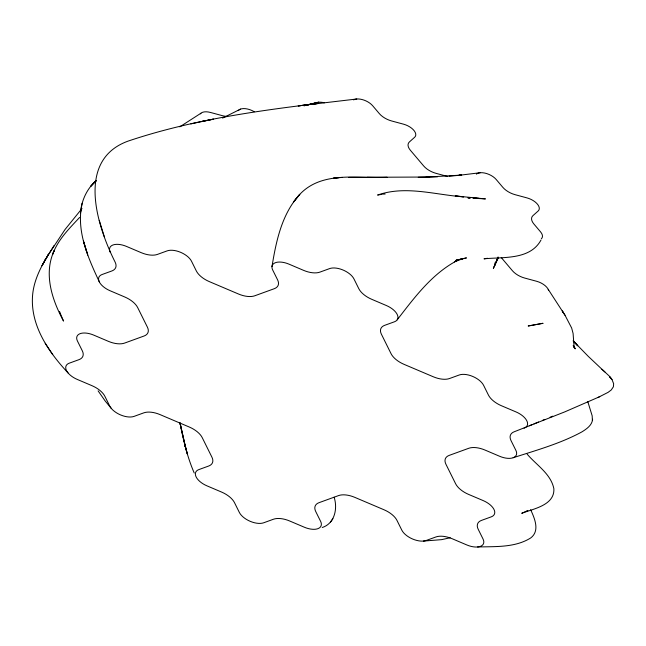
<?xml version="1.0" encoding="UTF-8"?>
<svg xmlns="http://www.w3.org/2000/svg" width="646" height="646" viewBox="0 0 646 646"><rect width="100%" height="100%" fill="white"/><g stroke="black" fill="none" stroke-linecap="round" stroke-linejoin="round"><path stroke-width="0.97" d="M271.982 266.62C276.141 241.12 281.785 213.979 299.809 194.325C322.306 170.536 358.328 178.676 387.22 177.351L348.808 177.416M80.887 210.628C78.077 235.669 89.043 259.765 99.339 281.906M82.123 203.312L80.459 213.156C81.404 200.801 86.709 188.858 96.165 180.694L90.811 186.226L96.238 180.605M592.39 420.53L592.172 415.83L587.755 401.505L587.836 402.054M592.608 419.246C592.116 425.286 586.431 429.097 581.731 431.988C560.163 443.657 536.35 450.254 513.134 457.739M495.272 262.284L494.335 266.515L498.034 256.995M497.759 257.794L493.358 268.437L498.55 257.31M322.241 527.507C334.798 523.478 337.818 508.45 334.103 497.186M540.993 240.037C530.083 260.185 503.097 256.858 483.991 258.836L487.52 258.271M48.361 254.677L44.824 260.621L48.361 254.677C40.593 267.21 33.649 280.881 32.542 295.852C30.33 325.681 48.741 352.215 68.137 373.017M54.167 245.44L47.699 255.735L65.084 229.443L82.01 208.505M330.486 522.065L332.908 518.714M397.201 319.827C414.336 297.677 431.803 273.936 457.085 260.596L454.348 261.832L462.762 258.691L456.173 260.257M79.595 217.452C69.833 227.933 59.222 238.382 53.642 251.851C43.637 274.744 52.318 300.366 63.526 321.07L60.175 313.237M238.261 110.619L238.907 110.038A12.217 6.29 24 0 1 254.225 111.71M179.758 126.858L200.922 113.244M526.49 511.438L527.887 510.542L521.718 513.312C533.346 508.79 554.752 505.325 553.872 488.747C550.925 473.776 536.333 465.031 527.144 454.13M222.604 118.081L240.53 109.101M599.722 396.676L564.693 411.914L514.313 431.73A18.33 9.44 24 0 0 511.026 440.596L515.871 450.351A15.278 7.865 24 0 1 499.592 456.262L484.993 450.052A18.33 9.44 24 0 0 468.746 448.284L449.212 455.382A18.33 9.44 24 0 0 445.934 464.248L455.616 483.749A18.33 9.44 24 0 0 468.576 494.392L483.184 500.593A15.278 7.865 24 0 1 491.251 516.848L481.48 520.401A18.33 9.44 24 0 0 478.202 529.268L483.038 539.022A15.278 7.865 24 0 1 466.767 544.933L452.16 538.724A18.33 9.44 24 0 0 435.921 536.955L426.15 540.5A15.278 7.865 24 0 1 401.812 530.156L396.975 520.41A18.33 9.44 24 0 0 384.007 509.767L354.799 497.355A18.33 9.44 24 0 0 338.552 495.587L319.027 502.677A18.33 9.44 24 0 0 315.741 511.543L320.586 521.298A15.278 7.865 24 0 1 304.306 527.209L289.707 521.007A18.33 9.44 24 0 0 273.46 519.231L263.697 522.784A15.278 7.865 24 0 1 239.351 512.44L234.514 502.685A18.33 9.44 24 0 0 221.546 492.05L206.946 485.84A15.278 7.865 24 0 1 198.879 469.585L208.642 466.041A18.33 9.44 24 0 0 211.92 457.174L202.246 437.665A18.33 9.44 24 0 0 189.278 427.022L160.071 414.611A18.33 9.44 24 0 0 143.824 412.842L134.061 416.387A15.278 7.865 24 0 1 109.723 406.043L104.878 396.297A18.33 9.44 24 0 0 91.918 385.654L77.31 379.452A15.278 7.865 24 0 1 69.243 363.189L79.006 359.644A18.33 9.44 24 0 0 82.292 350.778L77.447 341.023A15.278 7.865 24 0 1 93.727 335.113L108.326 341.314A18.33 9.44 24 0 0 124.573 343.091L144.106 335.993A18.33 9.44 24 0 0 147.385 327.126L137.703 307.625A18.33 9.44 24 0 0 124.743 296.982L110.135 290.773A15.278 7.865 24 0 1 102.068 274.518L111.839 270.973A18.33 9.44 24 0 0 115.117 262.106C96.827 225.688 75.832 160.038 128.053 141.119C189.544 120.406 254.258 111.209 318.462 103.425L298.226 105.887L356.77 98.999M598.01 397.484L608.104 392.348L611.261 389.958L613.393 386.776L613.652 383.756L611.996 379.533L609.138 375.94L601.967 369.294L604.947 371.983M542.293 420.481L544.877 419.407M550.061 417.259L552.653 416.185M529.26 425.762L532.054 424.632M533.919 423.881L538.57 421.991M303.951 105.726L316.508 102.682M304.08 105.726L318.777 102.205L304.25 105.597M456.165 260.29L466.501 257.891L456.084 260.29M450.197 537.771L441.493 539.66L423.405 541.082M190.877 123.887L202.925 121.278M480.285 172.724L458.878 175.332L461.624 175.082L426.118 177.109M382.27 194.285L377.579 195.052C405.696 185.2 435.105 194.866 463.667 196.86L455.26 195.932L485.445 198.903L473.373 198.233M449.228 176.245L461.624 175.082M338.698 177.69L333.473 178.143L342.356 177.4M383.256 194.099L385.153 194.026M418.253 177.287L437.447 176.843M429.275 177.028L367.17 177.279M477.564 546.984C495.312 546.435 515.024 547.8 530.713 537.948C540.193 530.794 534.517 518.173 530.624 509.662M467.979 197.918L469.989 198.007M473.001 198.144L479.041 198.411L474.14 198.185M468.261 197.918L470.223 198.007M447.904 176.552L436.026 173.346A14.664 7.55 24 0 1 423.679 165.965L410.371 150.26A14.664 7.55 24 0 1 409.419 141.926L414.635 137.275A12.217 6.29 24 0 0 403.548 124.185L391.67 120.98A14.664 7.55 24 0 1 379.323 113.607L372.669 105.75A12.217 6.29 24 0 0 353.596 99.896M602.129 369.423L588.312 356.406L573.268 340.975M573.172 340.878L577.75 345.796L574.56 342.364M501.304 257.609L512.391 270.698A14.664 7.55 24 0 0 524.738 278.071L536.616 281.276A12.217 6.29 24 0 1 548.632 290.353M611.479 378.903L609.501 376.529L611.996 379.533M111.346 408.482L105.136 400.932L98.103 390.862M548.228 289.368L565.024 315.264L571.662 328.039L573.091 333.433L573.987 345.505L574.835 348.582L573.486 345.626L574.835 348.582M573.155 345.61L575.295 348.848L573.688 346.426M45.196 343.236L52.714 354.606M565.024 315.264L562.27 310.944L563.49 312.89M194.236 473.017C187.316 457.11 183.351 440.096 180.04 423.122L185.87 448.736L180.024 422.952M59.569 311.517L60.433 313.996M99.258 220.318L104.353 236.799M87.775 255.138L83.431 241.031L86.984 252.578M180.048 423.017L180.581 425.908M200.365 113.858A12.217 6.29 24 0 1 210.418 112.444L222.297 115.65A14.664 7.55 24 0 0 227.432 116.425M314.885 103.618A12.217 6.29 24 0 1 324.389 102.819M476.393 174.145A12.217 6.29 24 0 1 496.185 179.483L502.838 187.34A14.664 7.55 24 0 0 515.193 194.712L527.063 197.918A12.217 6.29 24 0 1 538.15 211.008L532.934 215.659A14.664 7.55 24 0 0 533.887 223.992L540.54 231.849A12.217 6.29 24 0 1 541.34 238.794M524.076 428.177A15.278 7.865 24 0 0 516.009 411.922L501.401 405.72A18.33 9.44 24 0 1 488.441 395.077L483.596 385.323A15.278 7.865 24 0 0 459.258 374.987L449.495 378.532A18.33 9.44 24 0 1 433.248 376.755L404.041 364.344A18.33 9.44 24 0 1 391.072 353.709L381.398 334.2A18.33 9.44 24 0 1 384.677 325.334L394.44 321.789A15.278 7.865 24 0 0 386.373 305.534L371.773 299.324A18.33 9.44 24 0 1 358.805 288.689L353.968 278.935A15.278 7.865 24 0 0 329.621 268.591L319.859 272.136A18.33 9.44 24 0 1 303.612 270.367L289.012 264.157A15.278 7.865 24 0 0 272.733 270.076L277.578 279.823A18.33 9.44 24 0 1 274.292 288.697L254.766 295.787A18.33 9.44 24 0 1 238.519 294.019L209.312 281.608A18.33 9.44 24 0 1 196.344 270.965L191.507 261.21A15.278 7.865 24 0 0 167.169 250.874L157.398 254.419A18.33 9.44 24 0 1 141.159 252.643L126.551 246.441A15.278 7.865 24 0 0 110.28 252.352M52.996 253.442L52.52 254.637L54.135 250.672L52.996 253.442M42.636 264.585L42.03 265.692L45.454 259.539L42.636 264.585M298.137 196.327L293.518 201.996L299.809 194.325L298.137 196.327M212.001 119.453L201.415 121.601L213.511 119.163L212.001 119.453M542.915 323.315L528.283 325.972L542.915 323.315M187.388 454.081L185.136 445.958L187.388 454.081"/></g></svg>
